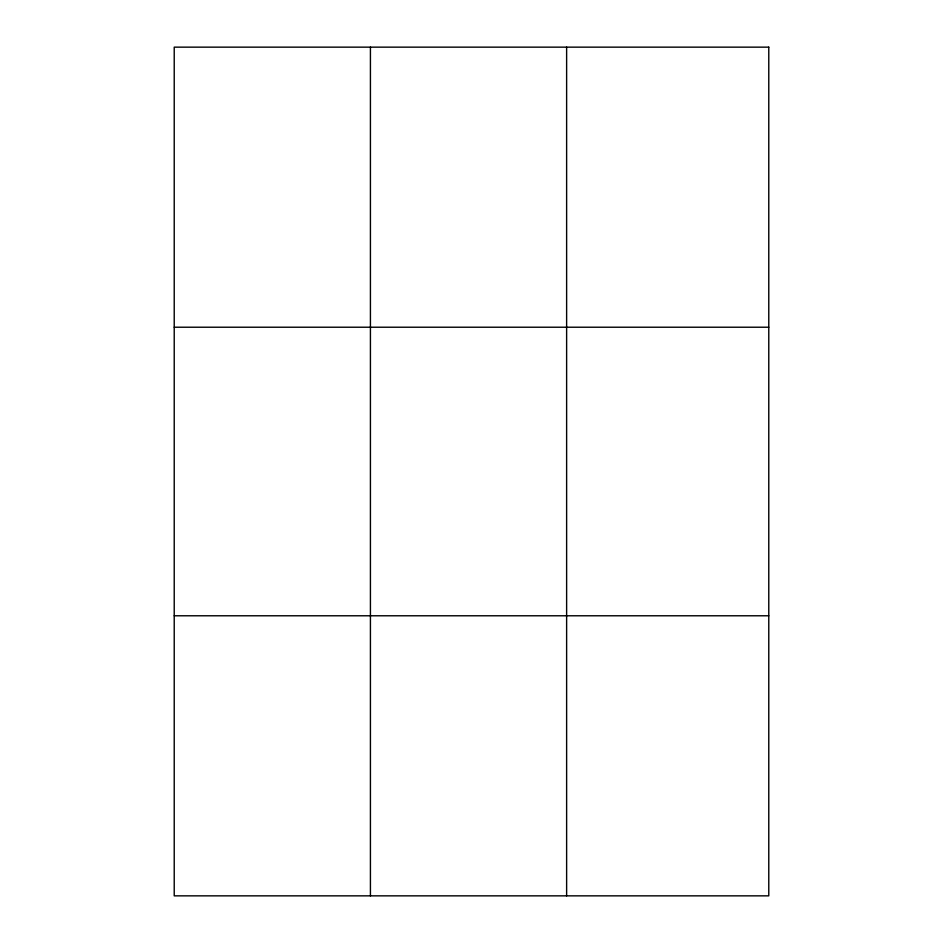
<?xml version="1.0" encoding="UTF-8"?>
<svg xmlns="http://www.w3.org/2000/svg" width="943" height="943" viewBox="0 0 943 943"><rect width="100%" height="100%" fill="white"/><g stroke="black" fill="none" stroke-linecap="round" stroke-linejoin="round"><path stroke-width="1.41" d="M370.422 895.85L370.422 47.15M566.625 895.85L566.625 47.15M174.219 327.221L768.781 327.221M174.219 615.779L768.781 615.779M768.781 47.15L768.781 895.85L174.219 895.85L174.219 47.15L768.781 47.15"/></g></svg>
